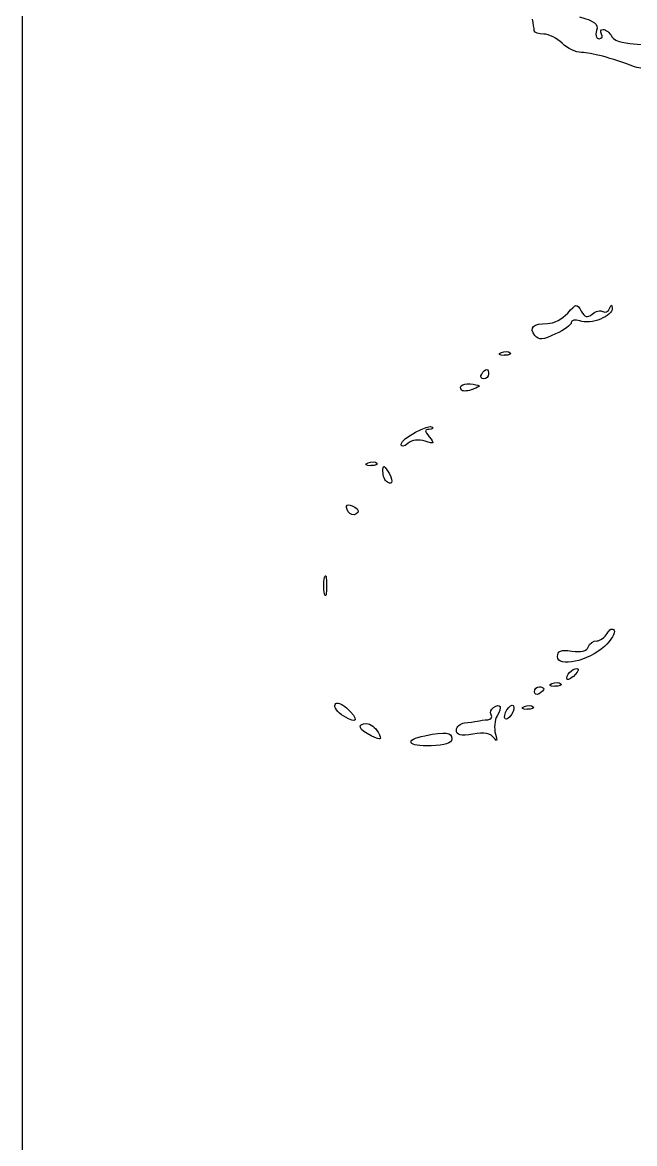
# Model space of a CAD drawing. Extents: x 195 to 337, y 268 to 410.
# Drawn here: x 195.26 to 217.75, y 299.58 to 340.76 of the extents above; entities that cross this region are included whole.
import ezdxf

# ---------------------------------------------------------------- set-up
doc = ezdxf.new("R2010")
doc.units = 0
doc.layers.add('Layer_1', color=7, linetype='CONTINUOUS')

msp = doc.modelspace()

# ---------------------------------------------------------------- linework, layer by layer
at = {"layer": 'Layer_1', "color": 7}
for points in [[(195.260074, 284.812072), (195.260074, 393.152088)], [(216.498733, 329.867093), (216.501058, 329.860233)], [(212.959508, 328.541216), (212.964695, 328.531011)], [(211.813206, 327.290088), (211.813829, 327.284419)], [(210.052352, 325.38138), (210.05394, 325.383364)], [(208.061666, 324.48858), (208.066853, 324.478375)], [(208.671228, 323.873858), (208.671228, 323.873972)], [(207.523508, 322.71154), (207.519256, 322.710406)], [(206.360821, 319.778135), (206.360821, 319.779213)], [(216.64313, 317.84125), (216.64364, 317.841591)], [(215.492604, 316.732365), (215.492661, 316.733329)], [(214.815577, 316.383477), (214.820765, 316.373272)], [(213.802503, 315.539263), (213.807974, 315.529058)], [(207.073508, 315.277767), (207.069171, 315.276803)], [(212.703001, 315.293669), (212.702207, 315.299735)], [(208.078362, 314.562161), (208.078617, 314.562132)]]:
    msp.add_lwpolyline(points, dxfattribs=at)
for points in [[(212.208185, 327.673417)], [(214.244113, 316.106646)], [(213.231436, 315.346791)], [(210.275751, 314.190765)]]:
    msp.add_lwpolyline(points, close=True, dxfattribs=at)
for points in [[(215.730629, 340.965213), (216.300733, 340.806756), (216.428264, 340.703575), (216.352182, 340.464756)], [(214.066466, 340.457386), (214.060796, 340.532504), (214.023662, 340.716756), (214.002119, 340.879606)], [(214.416884, 340.330961), (214.231499, 340.330961), (214.0729, 340.384535), (214.066466, 340.457386)], [(215.092012, 339.993383), (214.906626, 340.178769), (214.60227, 340.330961), (214.416884, 340.330961)], [(216.352182, 340.464756), (216.298607, 340.297512), (216.340843, 340.163631), (216.44856, 340.163631)], [(216.44856, 340.163631), (216.55571, 340.163631), (216.592277, 340.23875), (216.534166, 340.33286)], [(216.534166, 340.33286), (216.480591, 340.429238), (216.502135, 340.502088), (216.598513, 340.502088)], [(216.598513, 340.502088), (216.694891, 340.502088), (216.83634, 340.382183), (216.917836, 340.236482)], [(216.917836, 340.236482), (217.034623, 340.028702), (217.40222, 339.963222), (218.590532, 339.939638)], [(215.798207, 339.655833), (215.595814, 339.655833), (215.278475, 339.808054), (215.092012, 339.993383)], [(217.746091, 339.133946), (216.895215, 339.454375), (216.144232, 339.655833), (215.798207, 339.655833)], [(218.226166, 339.165978), (218.16182, 339.058828), (217.973316, 339.048057), (217.746091, 339.133946)], [(215.29228, 330.082016), (215.600888, 330.437792), (215.630906, 330.442072), (215.789505, 330.157134)], [(216.929543, 330.251811), (216.938047, 330.132756), (216.743023, 329.960324), (216.498733, 329.867093)], [(216.5857, 330.143244), (216.671306, 330.089669), (216.78611, 330.137575), (216.833165, 330.254646)], [(216.833165, 330.254646), (216.897511, 330.42274), (216.918771, 330.42189), (216.929543, 330.251811)], [(214.547505, 329.703732), (214.776828, 329.703732), (215.111174, 329.874094), (215.29228, 330.082016)], [(215.741288, 329.795887), (215.567524, 329.849461), (215.426217, 329.827918), (215.426217, 329.742312)], [(216.501058, 329.860233), (216.256711, 329.763855), (215.914881, 329.736076), (215.741288, 329.795887)], [(215.789505, 330.157134), (215.920182, 329.922425), (216.011174, 329.897764), (216.191344, 330.046866)], [(216.191344, 330.046866), (216.318903, 330.154016), (216.496777, 330.194835), (216.5857, 330.143244)], [(214.089908, 329.264362), (213.857467, 329.544142), (214.025562, 329.703732), (214.547505, 329.703732)], [(215.426217, 329.742312), (215.426217, 329.656706), (215.165713, 329.469052), (214.848629, 329.317937)], [(214.848629, 329.317937), (214.380317, 329.095134), (214.236714, 329.083228), (214.089908, 329.264362)], [(212.964695, 328.531011), (212.767404, 328.539515), (212.727719, 328.584586), (212.857546, 328.638161)], [(212.857546, 328.638161), (212.979719, 328.691735), (213.12542, 328.680964), (213.181177, 328.626822)], [(213.181177, 328.626822), (213.234752, 328.573247), (213.138374, 328.530444), (212.959508, 328.541216)], [(212.208185, 327.673417), (212.111807, 327.673417), (212.076374, 327.748535), (212.133067, 327.842646)], [(212.133067, 327.842646), (212.186642, 327.939024), (212.271398, 328.011874), (212.311933, 328.011874)], [(212.387051, 327.842646), (212.387051, 327.746268), (212.301445, 327.673417), (212.208185, 327.673417)], [(212.311933, 328.011874), (212.354736, 328.011874), (212.387051, 327.936756), (212.387051, 327.842646)], [(211.405527, 327.252387), (211.251322, 327.406592), (211.501905, 327.54172), (211.824544, 327.477458)], [(211.824544, 327.477458), (212.118157, 327.413112), (212.118157, 327.413112), (211.813206, 327.290088)], [(211.813829, 327.284419), (211.638081, 327.220072), (211.454821, 327.198813), (211.405527, 327.252387)], [(209.17622, 325.27508), (209.17622, 325.476624), (210.198563, 326.03057), (210.329297, 325.899836)], [(210.197486, 325.81423), (210.024856, 325.81423), (210.027124, 325.760655), (210.208825, 325.536718)], [(210.329297, 325.899836), (210.3721, 325.857033), (210.317958, 325.81423), (210.197486, 325.81423)], [(209.4217, 325.297757), (209.267495, 325.169065), (209.17622, 325.159427), (209.17622, 325.27508)], [(210.05394, 325.383364), (209.823483, 325.458482), (209.568506, 325.426167), (209.4217, 325.297757)], [(210.208825, 325.536718), (210.413486, 325.289254), (210.396478, 325.271962), (210.052352, 325.38138)], [(208.066853, 324.478375), (207.869562, 324.486879), (207.829877, 324.53195), (207.959703, 324.585524)], [(207.959703, 324.585524), (208.081877, 324.639099), (208.227577, 324.628328), (208.283335, 324.574186)], [(208.283335, 324.574186), (208.33691, 324.520611), (208.240532, 324.477808), (208.061666, 324.48858)], [(208.505117, 324.264047), (208.507357, 324.510661), (208.527795, 324.514913), (208.671228, 324.296079)], [(208.671228, 323.873972), (208.57485, 323.927546), (208.503133, 324.106413), (208.505117, 324.264047)], [(208.671228, 324.296079), (208.884393, 323.966041), (208.884393, 323.742047), (208.671228, 323.873858)], [(207.230973, 322.785524), (207.075634, 323.036391), (207.198941, 323.125228), (207.469933, 322.958154)], [(207.469933, 322.958154), (207.6145, 322.872548), (207.632925, 322.781272), (207.523508, 322.71154)], [(207.519256, 322.710406), (207.422878, 322.64606), (207.293051, 322.687729), (207.230973, 322.785524)], [(206.360821, 319.779213), (206.318018, 319.942205), (206.318018, 320.207868), (206.360821, 320.369669)], [(206.360821, 320.369669), (206.403625, 320.532661), (206.43594, 320.401701), (206.43594, 320.073902)], [(206.43594, 320.073902), (206.43594, 319.749222), (206.403908, 319.616334), (206.360821, 319.778135)], [(216.363294, 318.04835), (216.488585, 318.04835), (216.659061, 318.171657), (216.743732, 318.323594)], [(216.999984, 318.433861), (217.053558, 318.348255), (216.892834, 318.077008), (216.64313, 317.84125)], [(216.743732, 318.323594), (216.829338, 318.477798), (216.941873, 318.525987), (216.999984, 318.433861)], [(216.049329, 317.822145), (216.092132, 317.946302), (216.237832, 318.04835), (216.363294, 318.04835)], [(216.64364, 317.841591), (216.062821, 317.299351), (214.918758, 317.052879), (214.918758, 317.468665)], [(214.918758, 317.468665), (214.918758, 317.685231), (215.03668, 317.731153), (215.440645, 317.672192)], [(215.440645, 317.672192), (215.779272, 317.618617), (215.993599, 317.674772), (216.049329, 317.822145)], [(215.256818, 316.679754), (215.256818, 316.855502), (215.578295, 317.109458), (215.672604, 317.008743)], [(215.492661, 316.733329), (215.363117, 316.613424), (215.256818, 316.589613), (215.256818, 316.679754)], [(215.672604, 317.008743), (215.704636, 316.976712), (215.619029, 316.851137), (215.492604, 316.732365)], [(214.074884, 316.181764), (214.074884, 316.278142), (214.150003, 316.36063), (214.244113, 316.36063)], [(214.244113, 316.36063), (214.340491, 316.36063), (214.413341, 316.328598), (214.413341, 316.285512)], [(214.413341, 316.285512), (214.413341, 316.242709), (214.338223, 316.164472), (214.244113, 316.106646)], [(214.820765, 316.373272), (214.623473, 316.381776), (214.583788, 316.426847), (214.713615, 316.480422)], [(214.713615, 316.480422), (214.835788, 316.533997), (214.981489, 316.523225), (215.037247, 316.469083)], [(215.037247, 316.469083), (215.090821, 316.415509), (214.994443, 316.372706), (214.815577, 316.383477)], [(214.244113, 316.106646), (214.147735, 316.053071), (214.074884, 316.083969), (214.074884, 316.181764)], [(207.069171, 315.276803), (206.83758, 315.429024), (206.693014, 315.625096), (206.748743, 315.714019)], [(206.748743, 315.714019), (206.802317, 315.810397), (206.987703, 315.74605), (207.169886, 315.585326)], [(207.169886, 315.585326), (207.633917, 315.166309), (207.564242, 314.953058), (207.073508, 315.277767)], [(212.480198, 315.328961), (212.426623, 315.414567), (212.468859, 315.53674), (212.565804, 315.599102)], [(212.565804, 315.599102), (212.833678, 315.765213), (212.892667, 315.631134), (212.703001, 315.293669)], [(212.996727, 315.188334), (212.953924, 315.231137), (212.97405, 315.382224), (213.061073, 315.516246)], [(213.061073, 315.516246), (213.14668, 315.650324), (213.249577, 315.722041), (213.295782, 315.674702)], [(213.295782, 315.674702), (213.338585, 315.631899), (213.318459, 315.480813), (213.231436, 315.346791)], [(213.807974, 315.529058), (213.610683, 315.537562), (213.570998, 315.582633), (213.700825, 315.636208)], [(213.700825, 315.636208), (213.822998, 315.689783), (213.968699, 315.679011), (214.024456, 315.624869)], [(214.024456, 315.624869), (214.078031, 315.571294), (213.981653, 315.528491), (213.802503, 315.539263)], [(208.078617, 314.562132), (207.614614, 314.777565), (207.525662, 315.009014), (207.905987, 315.009014)], [(207.905987, 315.009014), (208.04205, 315.009014), (208.230695, 314.865298), (208.324976, 314.688586)], [(211.206195, 314.766283), (211.206195, 314.900362), (211.33914, 315.020268), (211.501962, 315.034157)], [(211.501962, 315.034157), (211.664954, 315.045496), (211.87381, 315.076961), (211.965965, 315.098504)], [(211.965965, 315.098504), (212.062343, 315.121181), (212.233839, 315.141307), (212.35604, 315.152079)], [(212.35604, 315.152079), (212.47708, 315.163417), (212.532922, 315.237969), (212.480198, 315.328961)], [(212.702207, 315.299735), (212.605829, 315.135893), (212.583152, 314.832529), (212.637861, 314.625685)], [(213.231436, 315.346791), (213.145829, 315.212712), (213.042932, 315.140995), (212.996727, 315.188334)], [(208.324976, 314.688586), (208.481448, 314.394973), (208.461039, 314.384258), (208.078362, 314.562161)], [(210.043225, 314.565789), (210.824425, 314.722261), (211.035549, 314.696466), (211.035549, 314.445883)], [(211.813801, 314.622567), (211.351924, 314.547449), (211.206195, 314.579764), (211.206195, 314.766283)], [(212.584286, 314.48537), (212.471751, 314.648362), (212.233867, 314.691165), (211.813801, 314.622567)], [(212.637861, 314.625685), (212.712979, 314.353559), (212.702207, 314.314923), (212.584286, 314.48537)], [(210.275666, 314.190737), (209.407669, 314.158706), (209.253351, 314.407304), (210.043225, 314.565789)], [(211.035549, 314.445883), (211.035549, 314.294797), (210.782699, 314.210041), (210.275751, 314.190765)]]:
    msp.add_open_spline(points, degree=3, dxfattribs=at)

doc.saveas('drawing.dxf')
